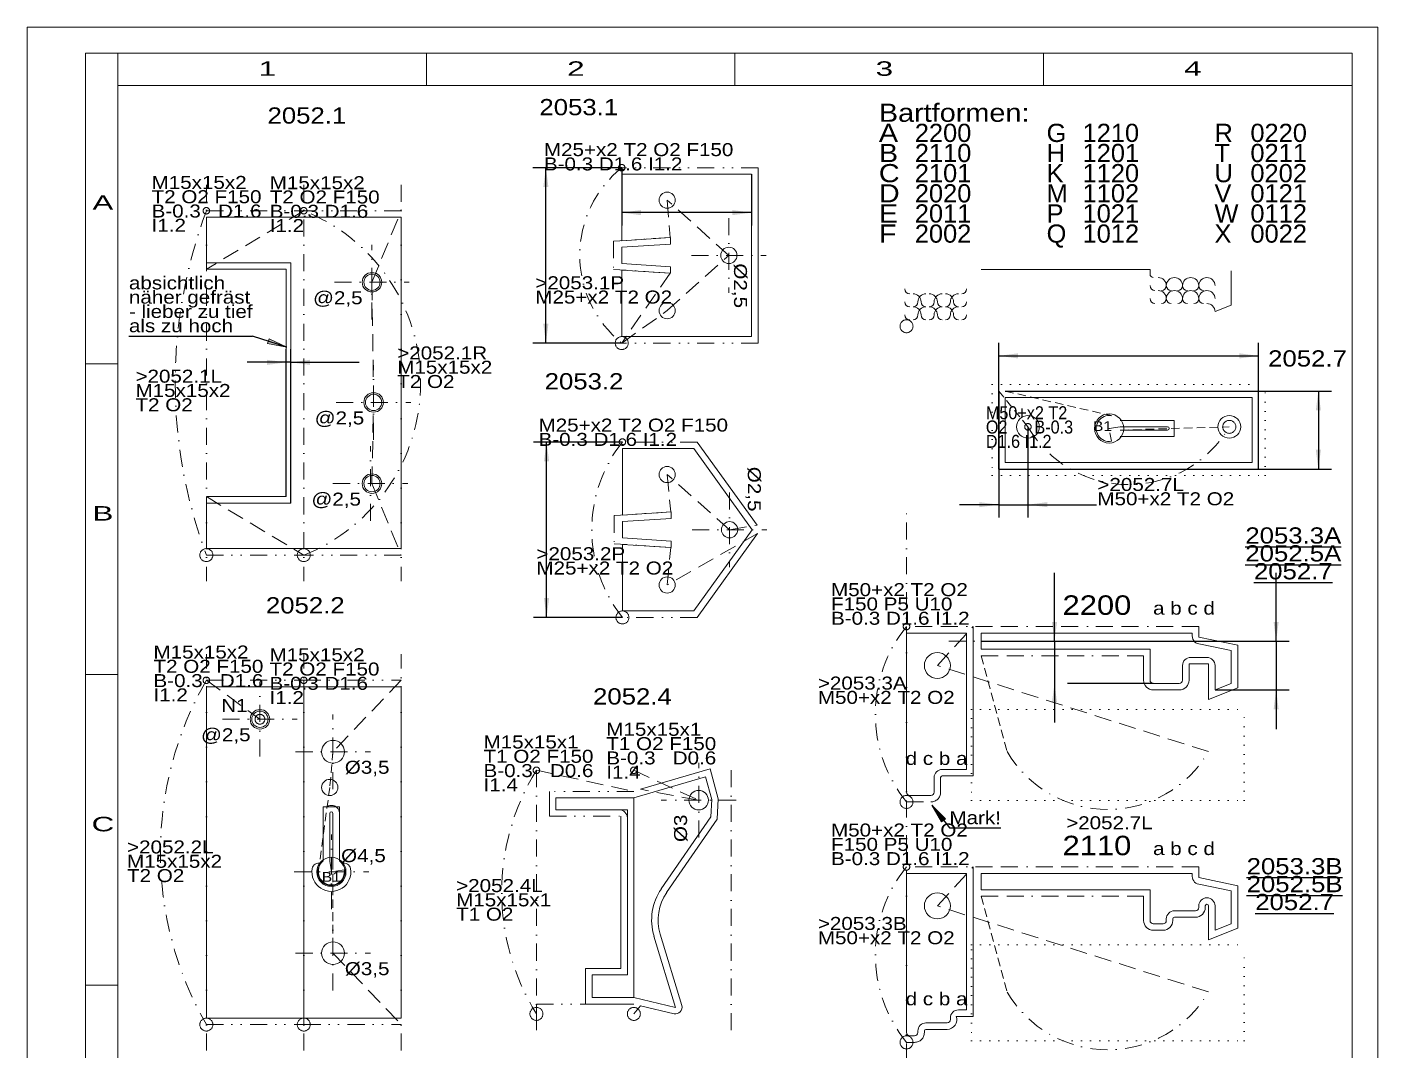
# Model space of a CAD drawing. Extents: x -185 to 209, y 1 to 296.
# Drawn here: x 1 to 209, y 138.4 to 296 of the extents above; entities that cross this region are included whole.
import ezdxf
from ezdxf.enums import TextEntityAlignment as Align

# ---------------------------------------------------------------- set-up
doc = ezdxf.new("R2010")
doc.units = 0
doc.header["$LTSCALE"] = 5.245
for name, pattern in [('BORDER', [1.75, 0.5, -0.25, 0.5, -0.25, 0, -0.25]), ('DASHDOT', [1, 0.5, -0.25, 0, -0.25]), ('DASHED', [0.75, 0.5, -0.25]), ('DIVIDE', [1.25, 0.5, -0.25, 0, -0.25, 0, -0.25]), ('DOT', [0.25, 0, -0.25]), ('HIDDEN', [0.375, 0.25, -0.125]), ('PHANTOM', [2.5, 1.25, -0.25, 0.25, -0.25, 0.25, -0.25])]:
    doc.linetypes.add(name, pattern=pattern)
for name, color, linetype, lineweight in [('2050_1_2 GEHÄUSE', 7, 'CONTINUOUS', 18), ('2052_1_2_7_8 GEHÄUSE', 7, 'CONTINUOUS', 18), ('2052_1L', 30, 'CONTINUOUS', 13), ('2052_1R', 34, 'CONTINUOUS', 13), ('2052_2L', 30, 'CONTINUOUS', 13), ('2052_2R', 34, 'CONTINUOUS', 13), ('2052_2R~A', 5, 'CONTINUOUS', 13), ('2052_3 RIEGEL', 230, 'CONTINUOUS', 18), ('2052_4 ZUHALTUNG', 94, 'CONTINUOUS', 18), ('2052_4L', 30, 'CONTINUOUS', 13), ('2052_4R', 34, 'CONTINUOUS', 13), ('2052_5_6 BESATZUNG', 8, 'CONTINUOUS', 18), ('2052_7L', 30, 'CONTINUOUS', 13), ('2052_7L~A', 5, 'CONTINUOUS', 13), ('2052___ SCHLOSS MIT DORN L', 230, 'CONTINUOUS', 13), ('2052___ SCHLOSS MIT DORN R', 230, 'CONTINUOUS', 13), ('2053_1-4 SCHLÜSSEL', 190, 'CONTINUOUS', 18), ('2053_1P', 11, 'CONTINUOUS', 13), ('2053_2P', 11, 'CONTINUOUS', 13), ('2053_3A', 11, 'CONTINUOUS', 13), ('2053_3B', 11, 'CONTINUOUS', 13), ('2053___ SCHLÜSSEL MIT DORN', 230, 'CONTINUOUS', 13), ('BEMASSUNG', 7, 'CONTINUOUS', 25), ('BESCHRIFTUNG', 7, 'CONTINUOUS', 25), ('MASSGRENZEN', 172, 'CONTINUOUS', 25), ('MASSLINIEN', 172, 'CONTINUOUS', 25), ('MASSTEXTE', 212, 'CONTINUOUS', 25), ('MITTELLINIEN', 5, 'DASHDOT', 13), ('STANDARD', 7, 'CONTINUOUS', 0)]:
    doc.layers.add(name, color=color, linetype=linetype, lineweight=lineweight)
doc.styles.add('Arial', font='arial.ttf')

# ---------------------------------------------------------------- blocks, each defined once
blk = doc.blocks.new('D492339200')
at = {"layer": 'MASSGRENZEN'}
for points in [[(92.56, 267.43), (95.54, 267.83), (95.54, 267.04)], [(112.56, 267.43), (109.59, 267.04), (109.59, 267.83)]]:
    blk.add_solid(points, dxfattribs=at)
at = {"layer": 'MASSLINIEN', "color": 172}
for p, q in [((92.56, 274.35), (92.56, 265.43)), ((112.56, 273.35), (112.56, 265.43)), ((112.56, 267.43), (92.56, 267.43))]:
    blk.add_line(p, q, dxfattribs=at)
blk = doc.blocks.new('D492339456')
at = {"layer": 'MASSGRENZEN'}
for points in [[(80.89, 274.35), (81.28, 271.38), (80.49, 271.38)], [(80.89, 247.35), (80.49, 250.33), (81.28, 250.33)]]:
    blk.add_solid(points, dxfattribs=at)
at = {"layer": 'MASSLINIEN', "color": 172}
for p, q in [((92.56, 274.35), (78.89, 274.35)), ((80.89, 247.35), (80.89, 274.35)), ((92.56, 247.35), (78.89, 247.35))]:
    blk.add_line(p, q, dxfattribs=at)
blk = doc.blocks.new('D492339712')
at = {"layer": 'MASSGRENZEN'}
for points in [[(80.99, 232.12), (81.39, 229.15), (80.6, 229.15)], [(80.99, 205.12), (80.6, 208.1), (81.39, 208.1)]]:
    blk.add_solid(points, dxfattribs=at)
at = {"layer": 'MASSLINIEN', "color": 172}
for p, q in [((92.67, 232.12), (78.99, 232.12)), ((80.99, 205.12), (80.99, 232.12)), ((92.67, 205.12), (78.99, 205.12))]:
    blk.add_line(p, q, dxfattribs=at)
blk = doc.blocks.new('@2.5l', base_point=(76.26, 279.02))
at = {"layer": 'MITTELLINIEN'}
for p, q in [((76.26, 273.27), (76.26, 284.77)), ((70.51, 279.02), (82.01, 279.02))]:
    blk.add_line(p, q, dxfattribs=at)
at = {"layer": 'BESCHRIFTUNG', "style": 'Arial', "width": 1.135113}
blk.add_text('@2,5', height=2, dxfattribs=at).set_placement((67.19, 275.63))
blk = doc.blocks.new('Ø3l', base_point=(223.43, 352.44))
at = {"layer": 'MITTELLINIEN'}
for p, q in [((223.43, 346.69), (223.43, 358.19)), ((217.68, 352.44), (229.18, 352.44))]:
    blk.add_line(p, q, dxfattribs=at)
at = {"layer": 'BESCHRIFTUNG', "style": 'Arial', "width": 1.135065}
blk.add_text('Ø3', height=2, dxfattribs=at).set_placement((216.99, 354.23))
blk = doc.blocks.new('D492340992')
at = {"layer": 'MASSGRENZEN'}
for points in [[(40.91, 244.39), (37.94, 243.99), (37.94, 244.78)], [(41.61, 244.39), (44.58, 244.78), (44.58, 243.99)]]:
    blk.add_solid(points, dxfattribs=at)
at = {"layer": 'MASSLINIEN', "color": 172}
for p, q in [((40.91, 223.72), (40.91, 246.39)), ((41.61, 222.72), (41.61, 246.39)), ((40.91, 244.39), (34.87, 244.39)), ((41.61, 244.39), (40.91, 244.39)), ((41.61, 244.39), (52.15, 244.39))]:
    blk.add_line(p, q, dxfattribs=at)
blk = doc.blocks.new('D492341248')
at = {"layer": 'MASSGRENZEN'}
for points in [[(150.61, 245.38), (153.58, 245.78), (153.58, 244.99)], [(190.61, 245.38), (187.63, 244.99), (187.63, 245.78)]]:
    blk.add_solid(points, dxfattribs=at)
at = {"layer": 'MASSLINIEN', "color": 172}
for p, q in [((150.61, 227.96), (150.61, 247.38)), ((190.61, 227.96), (190.61, 247.38)), ((150.61, 245.38), (190.61, 245.38))]:
    blk.add_line(p, q, dxfattribs=at)
blk = doc.blocks.new('D492341504')
at = {"layer": 'MASSGRENZEN'}
for points in [[(199.82, 239.96), (200.21, 236.98), (199.43, 236.98)], [(199.82, 227.96), (199.43, 230.93), (200.21, 230.93)]]:
    blk.add_solid(points, dxfattribs=at)
at = {"layer": 'MASSLINIEN', "color": 172}
for p, q in [((151.61, 239.96), (201.82, 239.96)), ((199.82, 239.96), (199.82, 227.96)), ((150.61, 227.96), (201.82, 227.96))]:
    blk.add_line(p, q, dxfattribs=at)
blk = doc.blocks.new('D492341760')
at = {"layer": 'MASSGRENZEN'}
for points in [[(150.61, 222.48), (147.63, 222.09), (147.63, 222.87)], [(155.11, 222.48), (158.08, 222.87), (158.08, 222.09)]]:
    blk.add_solid(points, dxfattribs=at)
at = {"layer": 'MASSLINIEN', "color": 172}
for p, q in [((150.61, 239.96), (150.61, 220.48)), ((155.11, 234.46), (155.11, 220.48)), ((150.61, 222.48), (144.57, 222.48)), ((150.61, 222.48), (155.11, 222.48)), ((155.11, 222.48), (165.64, 222.48))]:
    blk.add_line(p, q, dxfattribs=at)
blk = doc.blocks.new('D492342016')
at = {"layer": 'MASSGRENZEN'}
for points in [[(159.19, 201.47), (158.8, 204.44), (159.59, 204.44)], [(159.19, 194.97), (159.59, 191.99), (158.8, 191.99)]]:
    blk.add_solid(points, dxfattribs=at)
at = {"layer": 'MASSLINIEN', "color": 172}
for p, q in [((159.19, 201.47), (159.19, 212)), ((147.91, 201.47), (161.19, 201.47)), ((159.19, 201.47), (159.19, 194.97)), ((159.19, 194.97), (159.19, 188.93)), ((174.41, 194.97), (161.19, 194.97))]:
    blk.add_line(p, q, dxfattribs=at)
blk = doc.blocks.new('D492342272')
at = {"layer": 'MASSGRENZEN'}
for points in [[(193.32, 201.47), (192.93, 204.44), (193.71, 204.44)], [(193.32, 193.97), (193.71, 190.99), (192.93, 190.99)]]:
    blk.add_solid(points, dxfattribs=at)
at = {"layer": 'MASSLINIEN', "color": 172}
for p, q in [((193.32, 201.47), (193.32, 212)), ((147.91, 201.47), (195.32, 201.47)), ((193.32, 201.47), (193.32, 193.97)), ((183.91, 193.97), (195.32, 193.97)), ((193.32, 193.97), (193.32, 187.93))]:
    blk.add_line(p, q, dxfattribs=at)
blk = doc.blocks.new('_A213170304', base_point=(16.69, 246.74))
at = {"layer": '2052_3 RIEGEL', "linetype": 'CONTINUOUS'}
blk.add_hatch(color=172, dxfattribs=at).paths.add_polyline_path([(38.03, 247.27), (40.98, 246.74), (38.27, 248.01)])
at = {"layer": '2052_3 RIEGEL', "color": 7, "linetype": 'CONTINUOUS', "lineweight": 25}
for p in [(16.69, 248.41), (40.98, 246.74)]:
    blk.add_line(p, (35.73, 248.41), dxfattribs=at)
at = {"layer": '2052_3 RIEGEL', "color": 172, "linetype": 'CONTINUOUS', "lineweight": 0}
for p, q in [((38.27, 248.01), (38.03, 247.27)), ((40.98, 246.74), (38.27, 248.01)), ((38.03, 247.27), (40.98, 246.74))]:
    blk.add_line(p, q, dxfattribs=at)
blk = doc.blocks.new('_A213170080', base_point=(140.29, 172.72))
at = {"layer": '2052_3 RIEGEL', "linetype": 'CONTINUOUS'}
blk.add_hatch(color=172, dxfattribs=at).paths.add_polyline_path([(142.42, 174.14), (140.29, 176.25), (141.8, 173.66)])
at = {"layer": '2052_3 RIEGEL', "color": 7, "linetype": 'CONTINUOUS', "lineweight": 25}
for p, q in [((140.29, 176.25), (143.02, 172.72)), ((143.02, 172.72), (150.95, 172.72))]:
    blk.add_line(p, q, dxfattribs=at)
at = {"layer": '2052_3 RIEGEL', "color": 172, "linetype": 'CONTINUOUS', "lineweight": 0}
for p, q in [((142.42, 174.14), (140.29, 176.25)), ((140.29, 176.25), (141.8, 173.66)), ((141.8, 173.66), (142.42, 174.14))]:
    blk.add_line(p, q, dxfattribs=at)

msp = doc.modelspace()

# ---------------------------------------------------------------- linework, layer by layer
at = {"layer": '2052_1_2_7_8 GEHÄUSE', "lineweight": 0}
for p, q in [((58.61, 266.72), (28.61, 266.72)), ((58.61, 215.72), (58.61, 266.72)), ((28.61, 259.72), (41.61, 259.72)), ((41.61, 259.72), (41.61, 222.72)), ((169.29, 235.46), (177.61, 235.46)), ((177.61, 232.96), (177.61, 235.46)), ((169.29, 232.96), (177.61, 232.96)), ((151.61, 228.96), (189.61, 228.96)), ((41.61, 222.72), (28.61, 222.72)), ((28.61, 215.72), (58.61, 215.72)), ((28.61, 194.45), (58.61, 194.45)), ((43.61, 143.45), (43.61, 194.45)), ((58.61, 194.45), (58.61, 143.45)), ((46.61, 175.95), (49.11, 175.95)), ((46.61, 167.63), (46.61, 175.95)), ((49.11, 167.63), (49.11, 175.95)), ((58.61, 143.45), (28.61, 143.45))]:
    msp.add_line(p, q, dxfattribs=at)
at = {"layer": '2052_1_2_7_8 GEHÄUSE'}
for p, q in [((28.61, 266.72), (28.61, 259.72)), ((151.61, 238.96), (151.61, 228.96)), ((151.61, 238.96), (189.61, 238.96)), ((189.61, 228.96), (189.61, 238.96)), ((28.61, 222.72), (28.61, 215.72)), ((28.61, 143.45), (28.61, 194.45))]:
    msp.add_line(p, q, dxfattribs=at)
at = {"layer": '2052_1_2_7_8 GEHÄUSE', "lineweight": 0}
for centre, radius in [((54.11, 256.72), 1.5), ((54.36, 238.22), 1.5), ((54.11, 225.72), 1.5), ((36.86, 189.45), 1.5), ((48.11, 184.45), 1.75), ((48.11, 153.45), 1.75)]:
    msp.add_circle(centre, radius, dxfattribs=at)
at = {"layer": '2052_1_2_7_8 GEHÄUSE'}
msp.add_circle((104.41, 176.99), 1.5, dxfattribs=at)
at = {"layer": '2052_1_2_7_8 GEHÄUSE', "linetype": 'DASHED'}
msp.add_arc((47.86, 174.95), 1.25, 0, 180, dxfattribs=at)
at = {"layer": '2052_1_2_7_8 GEHÄUSE'}
for centre, radius, start, end in [((47.86, 165.95), 3, 170, 370), ((45.89, 166.29), 1, 71.5179, 170), ((49.83, 166.29), 1, 10, 108.4821)]:
    msp.add_arc(centre, radius, start, end, dxfattribs=at)
at = {"layer": '2052_1_2_7_8 GEHÄUSE', "lineweight": 0}
msp.add_arc((47.86, 165.95), 2.1, 126.5296, 413.4704, dxfattribs=at)
at = {"layer": '2052_1L', "linetype": 'DIVIDE'}
for p, q in [((28.61, 267.72), (43.61, 267.72)), ((28.61, 214.72), (43.61, 214.72))]:
    msp.add_line(p, q, dxfattribs=at)
at = {"layer": '2052_1L', "linetype": 'DASHED'}
for p, q in [((43.61, 267.72), (28.61, 258.72)), ((28.61, 223.72), (43.61, 214.72))]:
    msp.add_line(p, q, dxfattribs=at)
at = {"layer": '2052_1L'}
for p, q in [((28.61, 258.72), (40.91, 258.72)), ((40.91, 258.72), (40.91, 223.72)), ((40.91, 223.72), (28.61, 223.72))]:
    msp.add_line(p, q, dxfattribs=at)
at = {"layer": '2052_1L', "linetype": 'PHANTOM'}
for centre, radius in [((28.61, 267.72), 0.5), ((28.61, 214.72), 1)]:
    msp.add_circle(centre, radius, dxfattribs=at)
at = {"layer": '2052_1R', "linetype": 'DIVIDE'}
for p, q in [((58.61, 267.72), (43.61, 267.72)), ((58.61, 214.72), (43.61, 214.72))]:
    msp.add_line(p, q, dxfattribs=at)
at = {"layer": '2052_1R', "linetype": 'DASHED'}
for p, q in [((54.11, 256.72), (58.61, 267.72)), ((54.36, 238.22), (54.11, 256.72)), ((54.11, 225.72), (54.36, 238.22)), ((54.11, 225.72), (58.61, 214.72))]:
    msp.add_line(p, q, dxfattribs=at)
at = {"layer": '2052_1R', "linetype": 'PHANTOM'}
for centre, radius in [((43.61, 267.72), 0.5), ((43.61, 214.72), 1)]:
    msp.add_circle(centre, radius, dxfattribs=at)
at = {"layer": '2052_1R'}
for centre in [(54.11, 256.72), (54.36, 238.22), (54.11, 225.72)]:
    msp.add_circle(centre, 1.25, dxfattribs=at)
at = {"layer": '2052_2L', "linetype": 'DIVIDE'}
for p, q in [((28.61, 195.45), (43.61, 195.45)), ((28.61, 142.45), (43.61, 142.45))]:
    msp.add_line(p, q, dxfattribs=at)
at = {"layer": '2052_2L', "linetype": 'DASHED'}
for p, q in [((28.61, 195.45), (36.86, 189.45)), ((43.61, 195.45), (43.61, 142.45))]:
    msp.add_line(p, q, dxfattribs=at)
at = {"layer": '2052_2L', "linetype": 'PHANTOM'}
for centre, radius in [((28.61, 195.45), 0.5), ((36.86, 189.45), 0.75), ((28.61, 142.45), 1)]:
    msp.add_circle(centre, radius, dxfattribs=at)
at = {"layer": '2052_2L'}
msp.add_circle((36.86, 189.45), 1.25, dxfattribs=at)
at = {"layer": '2052_2R', "linetype": 'DIVIDE'}
for p, q in [((43.61, 195.45), (58.61, 195.45)), ((43.61, 142.45), (58.61, 142.45))]:
    msp.add_line(p, q, dxfattribs=at)
at = {"layer": '2052_2R', "linetype": 'DASHED'}
for p, q in [((58.61, 195.45), (48.11, 184.45)), ((48.11, 153.45), (58.61, 142.45))]:
    msp.add_line(p, q, dxfattribs=at)
at = {"layer": '2052_2R', "linetype": 'HIDDEN'}
for p, q in [((48.11, 184.45), (47.61, 178.95)), ((47.61, 178.95), (45.89, 166.29)), ((48.11, 167.63), (48.11, 153.45)), ((49.83, 166.29), (47.86, 165.95))]:
    msp.add_line(p, q, dxfattribs=at)
at = {"layer": '2052_2R'}
for p, q in [((47.61, 167.63), (47.61, 174.95)), ((48.11, 167.63), (48.11, 174.95)), ((47.61, 167.63), (47.86, 165.95))]:
    msp.add_line(p, q, dxfattribs=at)
at = {"layer": '2052_2R', "linetype": 'PHANTOM'}
for centre, radius in [((43.61, 195.45), 0.5), ((43.61, 142.45), 1)]:
    msp.add_circle(centre, radius, dxfattribs=at)
at = {"layer": '2052_2R'}
for centre, radius in [((48.11, 184.45), 1.75), ((47.61, 178.95), 1.25), ((47.86, 165.95), 2.25), ((48.11, 153.45), 1.75)]:
    msp.add_circle(centre, radius, dxfattribs=at)
msp.add_arc((47.86, 174.95), 0.25, 0, 180, dxfattribs=at)
at = {"layer": '2052_2R~A'}
msp.add_arc((47.86, 165.95), 2, 170, 370, dxfattribs=at)
at = {"layer": '2052_4 ZUHALTUNG'}
for p, q in [((105.47, 180.59), (94.43, 177.35)), ((106.42, 177.08), (105.47, 180.59)), ((82.43, 177.35), (82.43, 175.51)), ((94.43, 177.35), (82.43, 177.35)), ((94.43, 146.6), (94.43, 177.35)), ((106.42, 177.08), (106.26, 174.42)), ((82.43, 175.51), (93.43, 175.51)), ((93.43, 175.51), (93.43, 150.1)), ((106.26, 174.42), (98.66, 163.35)), ((100.85, 145.1), (97.53, 156.08)), ((100.85, 145.1), (94.43, 146.6))]:
    msp.add_line(p, q, dxfattribs=at)
at = {"layer": '2052_4 ZUHALTUNG', "lineweight": 0}
for p, q in [((88.01, 146.6), (88.01, 150.1)), ((88.01, 150.1), (93.43, 150.1)), ((88.01, 146.6), (94.43, 146.6))]:
    msp.add_line(p, q, dxfattribs=at)
at = {"layer": '2052_4 ZUHALTUNG'}
for centre, radius, start, end in [((92.18, 174.26), 1.25, 0, 90), ((105.67, 158.54), 8.5, 145.5081, 196.8164)]:
    msp.add_arc(centre, radius, start, end, dxfattribs=at)
at = {"layer": '2052_4L', "linetype": 'DASHED'}
for p, q in [((79.43, 181.59), (94.43, 178.35)), ((79.43, 145.6), (79.43, 144.1))]:
    msp.add_line(p, q, dxfattribs=at)
at = {"layer": '2052_4L', "linetype": 'DIVIDE'}
for p, q in [((94.43, 178.35), (81.43, 178.35)), ((81.43, 174.51), (92.43, 174.51)), ((79.43, 145.6), (94.43, 145.6))]:
    msp.add_line(p, q, dxfattribs=at)
at = {"layer": '2052_4L'}
for p, q in [((81.43, 178.35), (81.43, 174.51)), ((92.43, 174.51), (92.43, 151.1)), ((87.01, 151.1), (92.43, 151.1)), ((87.01, 145.6), (87.01, 151.1)), ((87.01, 145.6), (94.43, 145.6))]:
    msp.add_line(p, q, dxfattribs=at)
at = {"layer": '2052_4L', "linetype": 'PHANTOM'}
for centre, radius in [((79.43, 181.59), 0.5), ((79.43, 144.1), 1)]:
    msp.add_circle(centre, radius, dxfattribs=at)
at = {"layer": '2052_4R', "linetype": 'DASHED'}
for p, q in [((94.43, 181.59), (104.41, 176.99)), ((104.41, 176.99), (95.43, 178.68)), ((95.43, 145.34), (94.43, 144.1))]:
    msp.add_line(p, q, dxfattribs=at)
at = {"layer": '2052_4R'}
for p, q in [((106.17, 181.84), (95.43, 178.68)), ((107.43, 177.19), (106.17, 181.84)), ((107.43, 177.19), (107.25, 174.08)), ((107.25, 174.08), (99.48, 162.79)), ((101.8, 145.39), (98.49, 156.37)), ((100.62, 144.13), (95.43, 145.34))]:
    msp.add_line(p, q, dxfattribs=at)
at = {"layer": '2052_4R', "linetype": 'PHANTOM'}
for centre, radius in [((94.43, 181.59), 0.5), ((94.43, 144.1), 1)]:
    msp.add_circle(centre, radius, dxfattribs=at)
at = {"layer": '2052_4R'}
msp.add_circle((104.41, 176.99), 1.5, dxfattribs=at)
for centre, radius, start, end in [((105.67, 158.54), 7.5, 145.5081, 196.8164), ((100.85, 145.1), 1, 256.8414, 376.8164)]:
    msp.add_arc(centre, radius, start, end, dxfattribs=at)
at = {"layer": '2052_5_6 BESATZUNG', "lineweight": 0}
for p, q in [((145.66, 202.72), (136.41, 202.72)), ((136.41, 202.72), (136.41, 178.22)), ((145.66, 181.72), (145.66, 202.72)), ((141.91, 181.72), (143.41, 181.72)), ((143.41, 181.72), (145.66, 181.72)), ((136.41, 178.22), (136.41, 179.72)), ((140.66, 180.47), (140.66, 179.72)), ((140.66, 179.72), (140.66, 178.22)), ((136.91, 177.72), (138.16, 177.72)), ((138.16, 177.72), (140.16, 177.72)), ((136.41, 165.72), (136.41, 141.22)), ((145.66, 165.72), (136.41, 165.72)), ((145.66, 144.72), (145.66, 165.72)), ((144.41, 144.72), (145.66, 144.72)), ((138.16, 141.47), (138.16, 141.22)), ((139.41, 142.72), (141.16, 142.72)), ((141.16, 142.72), (142.66, 142.72)), ((143.16, 143.47), (143.16, 143.22)), ((136.91, 140.72), (137.66, 140.72))]:
    msp.add_line(p, q, dxfattribs=at)
at = {"layer": '2052_5_6 BESATZUNG', "linetype": 'PHANTOM'}
msp.add_circle((136.41, 249.94), 1, dxfattribs=at)
at = {"layer": '2052_5_6 BESATZUNG'}
for centre, radius, start, end in [((136.91, 255.69), 0.75, 180, 270), ((137.41, 253.69), 1.25, 0, 90), ((139.41, 253.69), 1.25, 90, 180), ((139.91, 253.69), 1.25, 0, 90), ((141.91, 253.69), 1.25, 90, 180), ((142.41, 253.69), 1.25, 0, 90), ((144.41, 253.69), 1.25, 90, 180), ((144.91, 255.69), 0.75, 270, 360), ((136.91, 253.69), 0.75, 180, 270), ((136.91, 251.69), 0.75, 180, 270), ((137.41, 253.69), 0.75, 270, 360), ((137.41, 251.69), 1.25, 0, 90), ((137.41, 251.69), 0.75, 270, 360), ((139.41, 251.69), 1.25, 90, 180), ((139.41, 253.69), 0.75, 180, 270), ((139.41, 251.69), 0.75, 180, 270), ((139.91, 253.69), 0.75, 270, 360), ((139.91, 251.69), 1.25, 0, 90), ((139.91, 251.69), 0.75, 270, 360), ((141.91, 251.69), 1.25, 90, 180), ((141.91, 253.69), 0.75, 180, 270), ((141.91, 251.69), 0.75, 180, 270), ((142.41, 253.69), 0.75, 270, 360), ((142.41, 251.69), 1.25, 0, 90), ((142.41, 251.69), 0.75, 270, 360), ((144.41, 251.69), 1.25, 90, 180), ((144.41, 253.69), 0.75, 180, 270), ((144.41, 251.69), 0.75, 180, 270), ((144.91, 253.69), 0.75, 270, 360), ((144.91, 251.69), 0.75, 270, 360), ((141.91, 180.47), 1.25, 90, 180), ((136.91, 178.22), 0.5, 180, 270), ((140.16, 178.22), 0.5, 270, 360), ((144.41, 143.47), 1.25, 90, 180), ((139.41, 141.47), 1.25, 90, 180), ((142.66, 143.22), 0.5, 270, 360), ((136.91, 141.22), 0.5, 180, 270), ((137.66, 141.22), 0.5, 270, 360)]:
    msp.add_arc(centre, radius, start, end, dxfattribs=at)
at = {"layer": '2052_7L'}
for p, q in [((150.61, 239.96), (150.61, 227.96)), ((190.61, 227.96), (190.61, 239.96)), ((169.29, 234.46), (167.61, 234.21)), ((169.29, 234.46), (176.61, 234.46)), ((169.29, 233.96), (176.61, 233.96))]:
    msp.add_line(p, q, dxfattribs=at)
at = {"layer": '2052_7L', "linetype": 'HIDDEN'}
for p, q in [((155.11, 234.46), (150.61, 239.96)), ((151.61, 239.96), (167.95, 236.18)), ((167.95, 232.24), (167.61, 234.21)), ((169.29, 233.96), (186.11, 234.46))]:
    msp.add_line(p, q, dxfattribs=at)
at = {"layer": '2052_7L', "linetype": 'DIVIDE'}
for p, q in [((151.61, 239.96), (190.61, 239.96)), ((150.61, 227.96), (190.61, 227.96))]:
    msp.add_line(p, q, dxfattribs=at)
at = {"layer": '2052_7L', "lineweight": 0}
for centre in [(155.11, 234.46), (186.11, 234.46)]:
    msp.add_circle(centre, 1.75, dxfattribs=at)
at = {"layer": '2052_7L'}
msp.add_circle((167.61, 234.21), 2.25, dxfattribs=at)
at = {"layer": '2052_7L', "linetype": 'PHANTOM'}
msp.add_circle((186.11, 234.46), 1, dxfattribs=at)
at = {"layer": '2052_7L'}
msp.add_arc((176.61, 234.21), 0.25, 270, 450, dxfattribs=at)
at = {"layer": '2052_7L~A', "linetype": 'PHANTOM'}
msp.add_circle((155.11, 234.46), 0.5, dxfattribs=at)
at = {"layer": '2052_7L~A'}
msp.add_arc((167.61, 234.21), 2, 80, 280, dxfattribs=at)
at = {"layer": '2052___ SCHLOSS MIT DORN L', "linetype": 'DOT'}
for p, q in [((149.61, 240.96), (191.61, 240.96)), ((149.61, 240.96), (149.61, 226.96)), ((191.61, 226.96), (191.61, 240.96)), ((149.61, 226.96), (191.61, 226.96)), ((146.41, 190.97), (188.41, 190.97)), ((146.41, 190.97), (146.41, 176.97)), ((188.41, 176.97), (188.41, 190.97)), ((146.41, 176.97), (188.41, 176.97)), ((146.41, 154.72), (188.41, 154.72)), ((146.41, 153.97), (146.41, 139.97)), ((188.41, 139.97), (188.41, 153.97)), ((146.41, 139.97), (188.41, 139.97))]:
    msp.add_line(p, q, dxfattribs=at)
at = {"layer": '2052___ SCHLOSS MIT DORN L', "linetype": 'DASHDOT'}
for centre, radius, start, end in [((99.51, 241.22), 75.69, 159.5062, 200.4938), ((170.61, 243.51), 17.95, 210.2807, 329.7193), ((152.98, 190.22), 21.37, 140.8254, 219.1746), ((74.75, 168.95), 53.21, 150.1307, 209.8693), ((109.68, 162.85), 35.59, 148.215, 211.785), ((152.98, 153.22), 21.37, 140.8254, 219.1746)]:
    msp.add_arc(centre, radius, start, end, dxfattribs=at)
at = {"layer": '2052___ SCHLOSS MIT DORN R', "linetype": 'DASHDOT'}
msp.add_arc((33.07, 241.22), 28.52, 291.6911, 428.3089, dxfattribs=at)
at = {"layer": '2053_1-4 SCHLÜSSEL'}
for p, q in [((92.56, 273.35), (92.56, 263.1)), ((112.56, 273.35), (92.56, 273.35)), ((112.56, 273.35), (112.56, 248.35)), ((100.06, 263.6), (92.56, 263.1)), ((100.06, 262.6), (92.56, 262.1)), ((92.56, 262.1), (92.56, 259.6)), ((100.06, 263.6), (100.06, 262.6)), ((100.06, 259.1), (92.56, 259.6)), ((92.56, 258.6), (92.56, 248.35)), ((92.56, 258.6), (100.06, 258.1)), ((100.06, 258.1), (100.06, 259.1)), ((147.91, 258.69), (173.91, 258.69)), ((173.91, 257.94), (173.91, 258.69)), ((186.41, 253.19), (186.41, 258.49)), ((183.91, 252.19), (186.41, 253.19)), ((112.56, 248.35), (92.56, 248.35)), ((103.67, 231.12), (92.67, 231.12)), ((92.67, 231.12), (92.67, 220.87)), ((103.67, 231.12), (112.67, 218.62)), ((100.17, 221.37), (92.67, 220.87)), ((100.17, 221.37), (100.17, 220.37)), ((100.17, 220.37), (92.67, 219.87)), ((92.67, 219.87), (92.67, 217.37)), ((112.67, 218.62), (103.67, 206.12)), ((100.17, 216.87), (92.67, 217.37)), ((92.67, 216.37), (92.67, 206.12)), ((92.67, 216.37), (100.17, 215.87)), ((100.17, 215.87), (100.17, 216.87)), ((103.67, 206.12), (92.67, 206.12)), ((147.91, 200.22), (147.91, 202.72)), ((147.91, 202.72), (180.41, 202.72)), ((180.41, 202.27), (180.41, 202.72)), ((147.91, 200.22), (173.91, 200.22)), ((173.91, 196.97), (173.91, 200.22)), ((186.41, 200.02), (181.66, 201.02)), ((186.41, 194.97), (186.41, 200.02)), ((178.91, 196.97), (178.91, 197.72)), ((181.41, 198.97), (180.16, 198.97)), ((182.66, 198.97), (181.41, 198.97)), ((183.91, 196.97), (183.91, 197.72)), ((173.91, 195.47), (173.91, 196.97)), ((178.91, 195.47), (178.91, 196.97)), ((183.91, 194.97), (183.91, 196.97)), ((176.41, 194.97), (174.41, 194.97)), ((178.41, 194.97), (176.41, 194.97)), ((183.91, 193.97), (186.41, 194.97)), ((183.91, 193.97), (183.91, 194.97)), ((147.91, 163.22), (147.91, 165.72)), ((147.91, 165.72), (180.41, 165.72)), ((180.41, 165.27), (180.41, 165.72)), ((147.91, 163.22), (173.91, 163.22)), ((173.91, 159.97), (173.91, 163.22)), ((186.41, 163.02), (181.66, 164.02)), ((186.41, 157.97), (186.41, 163.02)), ((181.41, 160.47), (181.41, 160.72)), ((183.91, 159.97), (183.91, 160.72)), ((173.91, 158.47), (173.91, 159.97)), ((176.41, 158.47), (176.41, 158.72)), ((178.91, 159.97), (177.66, 159.97)), ((180.91, 159.97), (178.91, 159.97)), ((183.91, 157.97), (183.91, 159.97)), ((175.91, 157.97), (174.41, 157.97)), ((183.91, 156.97), (183.91, 157.97)), ((183.91, 156.97), (186.41, 157.97))]:
    msp.add_line(p, q, dxfattribs=at)
for centre, radius, start, end in [((174.41, 257.94), 0.5, 180, 270), ((174.66, 256.19), 0.75, 180, 270), ((175.16, 256.19), 1.25, 360, 450), ((175.66, 256.19), 0.75, 270, 360), ((177.66, 256.19), 1.25, 90, 180), ((177.16, 256.19), 0.75, 180, 270), ((177.66, 256.19), 1.25, 360, 450), ((178.16, 256.19), 0.75, 270, 360), ((180.16, 256.19), 1.25, 90, 180), ((179.66, 256.19), 0.75, 180, 270), ((180.16, 256.19), 1.25, 360, 450), ((180.66, 256.19), 0.75, 270, 360), ((182.66, 256.19), 1.25, 90, 180), ((182.16, 256.19), 0.75, 180, 270), ((182.66, 256.19), 1.25, 360, 450), ((174.66, 254.19), 0.75, 180, 270), ((175.16, 254.19), 1.25, 360, 450), ((175.66, 254.19), 0.75, 270, 360), ((177.66, 254.19), 1.25, 90, 180), ((177.16, 254.19), 0.75, 180, 270), ((177.66, 254.19), 1.25, 360, 450), ((178.16, 254.19), 0.75, 270, 360), ((180.16, 254.19), 1.25, 90, 180), ((179.66, 254.19), 0.75, 180, 270), ((180.16, 254.19), 1.25, 360, 450), ((180.66, 254.19), 0.75, 270, 360), ((182.66, 254.19), 1.25, 90, 180), ((182.16, 254.19), 0.75, 180, 270), ((182.66, 254.19), 1.25, 360, 450), ((182.66, 252.19), 1.25, 360, 450), ((181.66, 202.27), 1.25, 180, 270), ((180.16, 197.72), 1.25, 90, 180), ((182.66, 197.72), 1.25, 360, 450), ((174.41, 195.47), 0.5, 180, 270), ((178.41, 195.47), 0.5, 270, 360), ((181.66, 165.27), 1.25, 180, 270), ((180.91, 160.47), 0.5, 270, 360), ((182.66, 160.72), 1.25, 90, 180), ((182.66, 160.72), 1.25, 360, 450), ((174.41, 158.47), 0.5, 180, 270), ((175.91, 158.47), 0.5, 270, 360), ((177.66, 158.72), 1.25, 90, 180)]:
    msp.add_arc(centre, radius, start, end, dxfattribs=at)
at = {"layer": '2053_1P', "linetype": 'DIVIDE'}
for p, q in [((113.56, 274.35), (92.56, 274.35)), ((100, 263.6), (91.31, 263.02)), ((91.31, 263.02), (91.31, 258.68)), ((100, 258.11), (91.31, 258.68)), ((113.56, 247.35), (92.56, 247.35))]:
    msp.add_line(p, q, dxfattribs=at)
at = {"layer": '2053_1P'}
msp.add_line((113.56, 274.35), (113.56, 247.35), dxfattribs=at)
at = {"layer": '2053_1P', "linetype": 'DASHED'}
for p, q in [((109.06, 260.85), (99.56, 269.35)), ((99.56, 269.35), (100, 263.6)), ((99.56, 252.35), (109.06, 260.85)), ((100, 258.11), (92.56, 247.35)), ((92.56, 247.35), (99.56, 252.35))]:
    msp.add_line(p, q, dxfattribs=at)
at = {"layer": '2053_1P', "linetype": 'PHANTOM'}
for centre, radius in [((92.56, 274.35), 0.5), ((92.56, 247.35), 1)]:
    msp.add_circle(centre, radius, dxfattribs=at)
at = {"layer": '2053_1P'}
for centre in [(99.56, 269.35), (109.06, 260.85), (99.56, 252.35)]:
    msp.add_circle(centre, 1.25, dxfattribs=at)
at = {"layer": '2053_2P', "linetype": 'DIVIDE'}
for p, q in [((104.19, 232.12), (92.67, 232.12)), ((100.11, 221.37), (91.42, 220.79)), ((91.42, 220.79), (91.42, 216.46)), ((100.11, 215.88), (91.42, 216.46)), ((104.19, 205.12), (92.67, 205.12))]:
    msp.add_line(p, q, dxfattribs=at)
at = {"layer": '2053_2P'}
for p, q in [((104.19, 232.12), (113.41, 219.32)), ((113.48, 218.04), (104.19, 205.12))]:
    msp.add_line(p, q, dxfattribs=at)
at = {"layer": '2053_2P', "linetype": 'DASHED'}
for p, q in [((109.17, 218.62), (99.56, 227.12)), ((99.56, 227.12), (100.11, 221.37)), ((109.17, 218.62), (113.41, 219.32)), ((113.48, 218.04), (99.56, 210.12)), ((99.56, 210.12), (100.11, 215.88))]:
    msp.add_line(p, q, dxfattribs=at)
at = {"layer": '2053_2P', "linetype": 'PHANTOM'}
for centre, radius in [((92.67, 232.12), 0.5), ((92.67, 205.12), 1)]:
    msp.add_circle(centre, radius, dxfattribs=at)
at = {"layer": '2053_2P'}
for centre in [(99.56, 227.12), (109.17, 218.62), (99.56, 210.12)]:
    msp.add_circle(centre, 1.25, dxfattribs=at)
at = {"layer": '2053_3A', "linetype": 'BORDER'}
for p, q in [((181.41, 203.72), (136.41, 203.72)), ((147.91, 199.22), (172.91, 199.22))]:
    msp.add_line(p, q, dxfattribs=at)
at = {"layer": '2053_3A', "linetype": 'DASHED'}
for p, q in [((141.16, 197.72), (146.66, 203.72)), ((182.91, 184.47), (141.16, 197.72))]:
    msp.add_line(p, q, dxfattribs=at)
at = {"layer": '2053_3A'}
for p, q in [((146.66, 180.72), (146.66, 203.72)), ((181.41, 203.72), (181.41, 202.09)), ((181.41, 202.09), (187.41, 200.83)), ((187.41, 194.29), (187.41, 200.83)), ((172.91, 195.47), (172.91, 199.22)), ((181.41, 197.97), (179.91, 197.97)), ((179.91, 195.47), (179.91, 197.97)), ((182.91, 197.97), (181.41, 197.97)), ((182.91, 192.49), (182.91, 197.97)), ((176.41, 193.97), (174.41, 193.97)), ((178.41, 193.97), (176.41, 193.97)), ((182.91, 192.49), (187.41, 194.29)), ((141.66, 180.47), (141.66, 179.72)), ((141.66, 179.72), (141.66, 178.22)), ((141.91, 180.72), (146.66, 180.72))]:
    msp.add_line(p, q, dxfattribs=at)
at = {"layer": '2053_3A', "linetype": 'HIDDEN'}
msp.add_line((147.91, 199.22), (151.91, 184.47), dxfattribs=at)
at = {"layer": '2053_3A', "color": 15, "linetype": 'DIVIDE'}
msp.add_line((136.41, 176.72), (140.16, 176.72), dxfattribs=at)
at = {"layer": '2053_3A', "linetype": 'PHANTOM'}
for centre, radius in [((136.41, 203.72), 0.5), ((136.41, 176.72), 1)]:
    msp.add_circle(centre, radius, dxfattribs=at)
at = {"layer": '2053_3A', "lineweight": 0}
msp.add_circle((141.16, 197.72), 2, dxfattribs=at)
at = {"layer": '2053_3A'}
for centre, radius, start, end in [((174.41, 195.47), 1.5, 180, 270), ((178.41, 195.47), 1.5, 270, 360), ((141.91, 180.47), 0.25, 90, 180)]:
    msp.add_arc(centre, radius, start, end, dxfattribs=at)
at = {"layer": '2053_3A', "linetype": 'DASHDOT'}
msp.add_arc((167.41, 193.52), 17.95, 210.2807, 329.7193, dxfattribs=at)
at = {"layer": '2053_3A', "color": 15, "linetype": 'DIVIDE'}
msp.add_arc((140.16, 178.22), 1.5, 270, 360, dxfattribs=at)
at = {"layer": '2053_3B', "linetype": 'BORDER'}
for p, q in [((181.41, 166.72), (136.41, 166.72)), ((147.91, 162.22), (172.91, 162.22))]:
    msp.add_line(p, q, dxfattribs=at)
at = {"layer": '2053_3B', "linetype": 'DASHED'}
for p, q in [((141.16, 160.72), (146.66, 166.72)), ((182.91, 147.47), (141.16, 160.72))]:
    msp.add_line(p, q, dxfattribs=at)
at = {"layer": '2053_3B'}
for p, q in [((146.66, 143.72), (146.66, 166.72)), ((181.41, 166.72), (181.41, 165.09)), ((181.41, 165.09), (187.41, 163.83)), ((187.41, 157.29), (187.41, 163.83)), ((172.91, 158.47), (172.91, 162.22)), ((182.41, 160.47), (182.41, 160.72)), ((182.91, 155.49), (182.91, 160.72)), ((177.41, 158.72), (177.41, 158.47)), ((180.91, 158.97), (177.66, 158.97)), ((175.91, 156.97), (174.41, 156.97)), ((182.91, 155.49), (187.41, 157.29)), ((144.08, 143.72), (146.66, 143.72)), ((139.16, 141.47), (139.16, 141.22)), ((139.41, 141.72), (142.66, 141.72))]:
    msp.add_line(p, q, dxfattribs=at)
at = {"layer": '2053_3B', "linetype": 'HIDDEN'}
msp.add_line((147.91, 162.22), (151.91, 147.47), dxfattribs=at)
at = {"layer": '2053_3B', "color": 34, "linetype": 'DIVIDE'}
msp.add_line((136.41, 139.72), (137.66, 139.72), dxfattribs=at)
at = {"layer": '2053_3B', "linetype": 'PHANTOM'}
for centre, radius in [((136.41, 166.72), 0.5), ((136.41, 139.72), 1)]:
    msp.add_circle(centre, radius, dxfattribs=at)
at = {"layer": '2053_3B', "lineweight": 0}
msp.add_circle((141.16, 160.72), 2, dxfattribs=at)
at = {"layer": '2053_3B'}
for centre, radius, start, end in [((180.91, 160.47), 1.5, 270, 360), ((182.66, 160.72), 0.25, 90, 180), ((182.66, 160.72), 0.25, 0, 90), ((174.41, 158.47), 1.5, 180, 270), ((175.91, 158.47), 1.5, 270, 360), ((177.66, 158.72), 0.25, 90, 180), ((142.66, 143.22), 1.5, 270, 379.4712), ((139.41, 141.47), 0.25, 90, 180)]:
    msp.add_arc(centre, radius, start, end, dxfattribs=at)
at = {"layer": '2053_3B', "linetype": 'DASHDOT'}
msp.add_arc((167.41, 156.52), 17.95, 210.2807, 329.7193, dxfattribs=at)
at = {"layer": '2053_3B', "color": 34, "linetype": 'DIVIDE'}
msp.add_arc((137.66, 141.22), 1.5, 270, 360, dxfattribs=at)
at = {"layer": '2053___ SCHLÜSSEL MIT DORN', "linetype": 'DASHDOT'}
for centre, radius, start, end in [((103.42, 260.85), 17.32, 128.7973, 231.2027), ((109.62, 218.62), 21.67, 141.4605, 218.5395)]:
    msp.add_arc(centre, radius, start, end, dxfattribs=at)
at = {"layer": 'MITTELLINIEN'}
for p, q in [((28.61, 271.72), (28.61, 210.72)), ((43.61, 271.72), (43.61, 210.72)), ((58.61, 271.72), (58.61, 210.72)), ((109.06, 266.6), (109.06, 255.1)), ((103.31, 260.85), (114.81, 260.85)), ((109.17, 224.37), (109.17, 212.87)), ((136.41, 40.72), (136.41, 221.99)), ((103.42, 218.62), (114.92, 218.62)), ((142.91, 201.47), (191.35, 201.47)), ((28.61, 138.45), (28.61, 199.45)), ((43.61, 138.45), (43.61, 199.45)), ((58.61, 138.45), (58.61, 199.45)), ((48.11, 178.7), (48.11, 190.2)), ((42.36, 184.45), (53.86, 184.45)), ((79.43, 141.6), (79.43, 182.35)), ((109.43, 141.6), (109.43, 182.62)), ((47.86, 160.2), (47.86, 171.7)), ((42.11, 165.95), (53.61, 165.95)), ((48.11, 147.7), (48.11, 159.2)), ((42.36, 153.45), (53.86, 153.45))]:
    msp.add_line(p, q, dxfattribs=at)
at = {"layer": 'STANDARD'}
for p, q in [((1, 1), (1, 296)), ((1, 296), (209, 296)), ((209, 296), (209, 1)), ((10, 5), (10, 292)), ((10, 292), (15, 292)), ((15, 292), (205, 292)), ((15, 287), (15, 292)), ((62.5, 292), (62.5, 287)), ((110, 292), (110, 287)), ((157.5, 292), (157.5, 287)), ((205, 292), (205, 287)), ((15, 287), (205, 287)), ((15, 5), (15, 287)), ((205, 287), (205, 5)), ((10, 244.17), (15, 244.17)), ((10, 196.33), (15, 196.33)), ((205, 182.12), (205, 5.12)), ((10, 148.5), (15, 148.5))]:
    msp.add_line(p, q, dxfattribs=at)

# ---------------------------------------------------------------- block references
at = {"layer": '2050_1_2 GEHÄUSE'}
for p in [(54.11, 256.72), (54.36, 238.22), (53.86, 225.72), (36.86, 189.45)]:
    msp.add_blockref('@2.5l', p, dxfattribs=at)
at = {"layer": '2050_1_2 GEHÄUSE', "rotation": 90}
msp.add_blockref('Ø3l', (104.41, 176.99), dxfattribs=at)
at = {"layer": '2052_3 RIEGEL'}
for name, p in [('_A213170304', (16.69, 246.74)), ('_A213170080', (140.29, 172.72))]:
    msp.add_blockref(name, p, dxfattribs=at)
at = {"layer": 'BEMASSUNG'}
for name in ['D492339456', 'D492339200', 'D492340992', 'D492341248', 'D492341760', 'D492341504', 'D492339712', 'D492342016', 'D492342272']:
    msp.add_blockref(name, (0, 0), dxfattribs=at)

# ---------------------------------------------------------------- texts
at = {"layer": '2052_1L', "insert": (20.18, 264.48), "char_height": 2, "attachment_point": 7, "line_spacing_factor": 0.66, "style": 'Arial'}
msp.add_mtext('\\W1.135084;M15x15x2 \\PT2 O2 F150\\PB-0.3   D1.6\\PI1.2', dxfattribs=at)
at = {"layer": '2052_1R', "insert": (38.37, 264.44), "char_height": 2, "attachment_point": 7, "line_spacing_factor": 0.66, "style": 'Arial'}
msp.add_mtext('\\W1.135084;M15x15x2 \\PT2 O2 F150\\PB-0.3 D1.6\\PI1.2', dxfattribs=at)
at = {"layer": '2052_2L', "linetype": 'PHANTOM', "style": 'Arial', "width": 1.135027}
msp.add_text('N1', height=2, dxfattribs=at).set_placement((30.91, 190.58))
at = {"layer": '2052_2L', "insert": (20.47, 192.2), "char_height": 2, "attachment_point": 7, "line_spacing_factor": 0.66, "style": 'Arial'}
msp.add_mtext('\\W1.135084;M15x15x2 \\PT2 O2 F150\\PB-0.3   D1.6\\PI1.2', dxfattribs=at)
at = {"layer": '2052_2R', "insert": (38.34, 191.78), "char_height": 2, "attachment_point": 7, "line_spacing_factor": 0.66, "style": 'Arial'}
msp.add_mtext('\\W1.135084;M15x15x2 \\PT2 O2 F150\\PB-0.3 D1.6\\PI1.2', dxfattribs=at)
at = {"layer": '2052_2R~A', "style": 'Arial', "width": 1.13502}
msp.add_text('B1', height=1.5, dxfattribs=at).set_placement((46.39, 164.43))
at = {"layer": '2052_4L', "insert": (71.29, 178.35), "char_height": 2, "attachment_point": 7, "line_spacing_factor": 0.66, "style": 'Arial'}
msp.add_mtext('\\W1.135085;M15x15x1\\PT1 O2 F150\\PB-0.3   D0.6\\PI1.4', dxfattribs=at)
at = {"layer": '2052_4R', "insert": (90.19, 180.3), "char_height": 2, "attachment_point": 7, "line_spacing_factor": 0.66, "style": 'Arial'}
msp.add_mtext('\\W1.135085;M15x15x1\\PT1 O2 F150\\PB-0.3   D0.6\\PI1.4', dxfattribs=at)
at = {"layer": '2052_7L~A', "style": 'Arial', "width": 1.13502}
msp.add_text('B1', height=1.5, dxfattribs=at).set_placement((165.13, 233.82))
at = {"layer": '2052_7L~A', "insert": (148.63, 231.2), "char_height": 2, "attachment_point": 7, "line_spacing_factor": 0.66, "style": 'Arial'}
msp.add_mtext('\\W0.891762;M50+x2 T2\\PO2      B-0.3 \\PD1.6 I1.2', dxfattribs=at)
at = {"layer": '2052___ SCHLOSS MIT DORN L', "char_height": 2, "line_spacing_factor": 0.66, "style": 'Arial'}
for s, insert, attachment_point in [('\\W1.135145;>2052.1L\\PM15x15x2\\PT2 O2', (17.7, 236.83), 7), ('\\W1.135145;>2052.7L\\PM50+x2 T2 O2', (165.8, 226.59), 1), ('\\W1.135110;>2053.3A\\PM50+x2 T2 O2', (122.76, 191.79), 7), ('\\W1.135145;>2052.2L\\PM15x15x2\\PT2 O2', (16.4, 164.36), 7), ('\\W1.135145;>2052.4L\\PM15x15x1\\PT1 O2', (67.07, 158.42), 7), ('\\W1.135110;>2053.3B\\PM50+x2 T2 O2', (122.76, 154.79), 7)]:
    msp.add_mtext(s, dxfattribs=dict(at, insert=insert, attachment_point=attachment_point))
at = {"layer": '2052___ SCHLOSS MIT DORN R', "insert": (58, 240.41), "char_height": 2, "attachment_point": 7, "line_spacing_factor": 0.66, "style": 'Arial'}
msp.add_mtext('\\W1.135110;>2052.1R\\PM15x15x2\\PT2 O2', dxfattribs=at)
at = {"layer": '2053_1P', "insert": (80.58, 273.9), "char_height": 2, "attachment_point": 7, "line_spacing_factor": 0.66, "style": 'Arial'}
msp.add_mtext('\\W1.135099;M25+x2 T2 O2 F150\\PB-0.3 D1.6 I1.2', dxfattribs=at)
at = {"layer": '2053_2P', "insert": (79.76, 231.5), "char_height": 2, "attachment_point": 7, "line_spacing_factor": 0.66, "style": 'Arial'}
msp.add_mtext('\\W1.135099;M25+x2 T2 O2 F150\\PB-0.3 D1.6 I1.2', dxfattribs=at)
at = {"layer": '2053_3A', "char_height": 2, "attachment_point": 7, "line_spacing_factor": 0.66, "style": 'Arial'}
for s, insert in [('\\W1.135090;M50+x2 T2 O2 \\PF150 P5 U10\\PB-0.3 D1.6 I1.2', (124.79, 203.97)), ('\\W1.135145;>2052.7L\\P', (160.99, 172.49))]:
    msp.add_mtext(s, dxfattribs=dict(at, insert=insert))
at = {"layer": '2053_3B', "insert": (124.79, 166.97), "char_height": 2, "attachment_point": 7, "line_spacing_factor": 0.66, "style": 'Arial'}
msp.add_mtext('\\W1.135090;M50+x2 T2 O2 \\PF150 P5 U10\\PB-0.3 D1.6 I1.2', dxfattribs=at)
at = {"layer": '2053___ SCHLÜSSEL MIT DORN', "char_height": 2, "attachment_point": 7, "line_spacing_factor": 0.66, "style": 'Arial'}
for s, insert in [('\\W1.135110;>2053.1P\\PM25+x2 T2 O2', (79.26, 253.41)), ('\\W1.135110;>2053.2P\\PM25+x2 T2 O2', (79.43, 211.7))]:
    msp.add_mtext(s, dxfattribs=dict(at, insert=insert))
at = {"layer": 'BESCHRIFTUNG', "style": 'Arial', "width": 1.135138}
for s, p in [('2052.1', (44.09, 282.38)), ('2053.1', (85.95, 283.67)), ('2052.7', (198.15, 244.99)), ('2053.2', (86.76, 241.47)), ('2052.2', (43.84, 206.99)), ('2052.4', (94.21, 192.97))]:
    msp.add_text(s, height=2.5, dxfattribs=at).set_placement(p, align=Align.MIDDLE_CENTER)
at = {"layer": 'BESCHRIFTUNG', "style": 'Arial', "width": 1.135086}
for p in [(109.85, 259.62), (111.98, 228.31)]:
    msp.add_text('Ø2,5', height=2, rotation=270, dxfattribs=at).set_placement(p)
at = {"layer": 'BESCHRIFTUNG', "style": 'Arial'}
for s, height, width, p in [('2200', 3, 1.135145, (160.44, 205.52)), ('a b c d', 2, 1.135096, (174.37, 205.55)), ('Ø3,5', 2, 1.135086, (49.93, 181.06)), ('d c b a', 2, 1.135096, (136.28, 182.42)), ('2110', 3, 1.135145, (160.44, 168.52)), ('a b c d', 2, 1.135096, (174.37, 168.55)), ('Ø4,5', 2, 1.135086, (49.36, 167.46)), ('Ø3,5', 2, 1.135086, (49.93, 150.06)), ('d c b a', 2, 1.135096, (136.28, 145.42))]:
    msp.add_text(s, height=height, dxfattribs=dict(at, width=width)).set_placement(p)
at = {"layer": 'BESCHRIFTUNG', "color": 34, "style": 'Arial', "width": 1.135052}
msp.add_text('Mark!', height=2, dxfattribs=at).set_placement((143.02, 173.3))
at = {"layer": 'BESCHRIFTUNG', "style": 'Arial'}
for s, insert, char_height, attachment_point, line_spacing_factor in [('\\W1.135076;Bartformen:\\PA\\PB\\PC\\PD\\PE\\PF', (132.15, 284.21), 2.8, 1, 0.664286), ('\\W1.000000;\\P2200\\P2110\\P2101\\P2020\\P2011\\P2002', (137.69, 284.21), 2.8, 1, 0.664286), ('\\W1.000000;\\PG\\PH\\PK\\PM\\PP\\PQ', (157.98, 284.21), 2.8, 1, 0.664286), ('\\W1.000000;\\P1210\\P1201\\P1120\\P1102\\P1021\\P1012', (163.52, 284.21), 2.8, 1, 0.664286), ('\\W1.000000;\\PR\\PT\\PU\\PV\\PW\\PX', (183.83, 284.21), 2.8, 1, 0.664286), ('\\W1.000000;\\P0220\\P0211\\P0202\\P0121\\P0112\\P0022', (189.36, 284.21), 2.8, 1, 0.664286), ('\\W1.135098;\\L2053.3A\\P2052.5A\\P2052.7', (195.96, 214.97), 2.5, 5, 0.66), ('\\W1.135098;\\L2053.3B\\P2052.5B\\P2052.7', (196.16, 164.06), 2.5, 5, 0.66)]:
    msp.add_mtext(s, dxfattribs=dict(at, insert=insert, char_height=char_height, attachment_point=attachment_point, line_spacing_factor=line_spacing_factor))
at = {"layer": 'BESCHRIFTUNG', "linetype": 'HIDDEN', "insert": (16.69, 248.99), "char_height": 2, "attachment_point": 7, "line_spacing_factor": 0.66, "style": 'Arial'}
msp.add_mtext('\\W1.135044;absichtlich\\Pnäher gefräst\\P- lieber zu tief\\Pals zu hoch', dxfattribs=at)
at = {"layer": 'STANDARD', "style": 'Arial'}
for s, width, p in [('1', 1.547923, (38, 290.72)), ('2', 1.547922, (85.5, 290.72)), ('3', 1.547923, (133, 290.72)), ('4', 1.547923, (180.5, 290.72)), ('A', 1.547987, (12.68, 270.1)), ('B', 1.547987, (12.68, 222.26)), ('C', 1.548103, (12.68, 174.43))]:
    msp.add_text(s, height=2.23, dxfattribs=dict(at, width=width)).set_placement(p, align=Align.TOP_CENTER)

doc.saveas('drawing.dxf')
